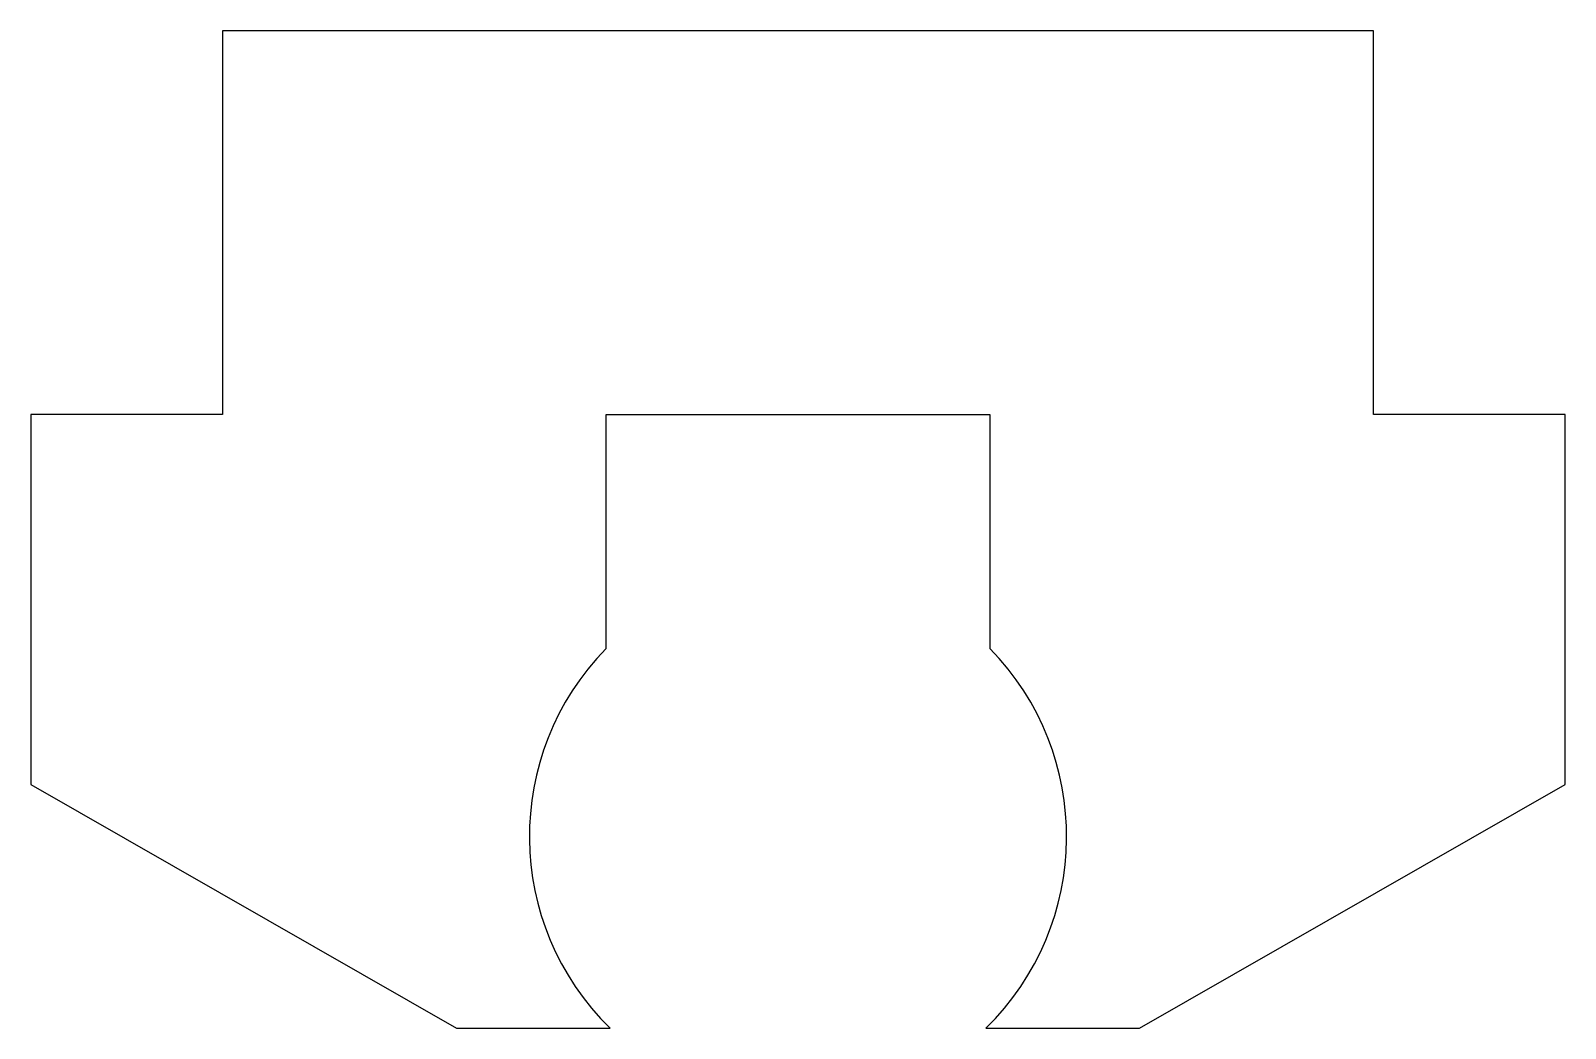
# Model space of a CAD drawing. Header units: millimetres. Extents: x 0 to 20, y 0.8 to 13.8.
import ezdxf

# ---------------------------------------------------------------- set-up
doc = ezdxf.new("R2010")
doc.units = ezdxf.units.MM

msp = doc.modelspace()

# ---------------------------------------------------------------- linework, layer by layer
at = {"color": 7, "linetype": 'Continuous', "lineweight": 25}
for p, q in [((17.5, 13.825), (2.5, 13.825)), ((2.5, 13.825), (2.5, 8.825)), ((17.5, 8.825), (17.5, 13.825)), ((2.5, 8.825), (0, 8.825)), ((0, 8.825), (0, 4)), ((7.5, 5.774), (7.5, 8.825)), ((7.5, 8.825), (12.5, 8.825)), ((12.5, 8.825), (12.5, 5.774)), ((20, 8.825), (17.5, 8.825)), ((20, 4), (20, 8.825)), ((0, 4), (5.551, 0.825)), ((14.449, 0.825), (20, 4)), ((5.551, 0.825), (7.551, 0.825)), ((12.449, 0.825), (14.449, 0.825))]:
    msp.add_line(p, q, dxfattribs=at)
for start, end in [(135.5847, 225.5847), (314.4153, 44.4153)]:
    msp.add_arc((10, 3.325), 3.5, start, end, dxfattribs=at)

doc.saveas('drawing.dxf')
